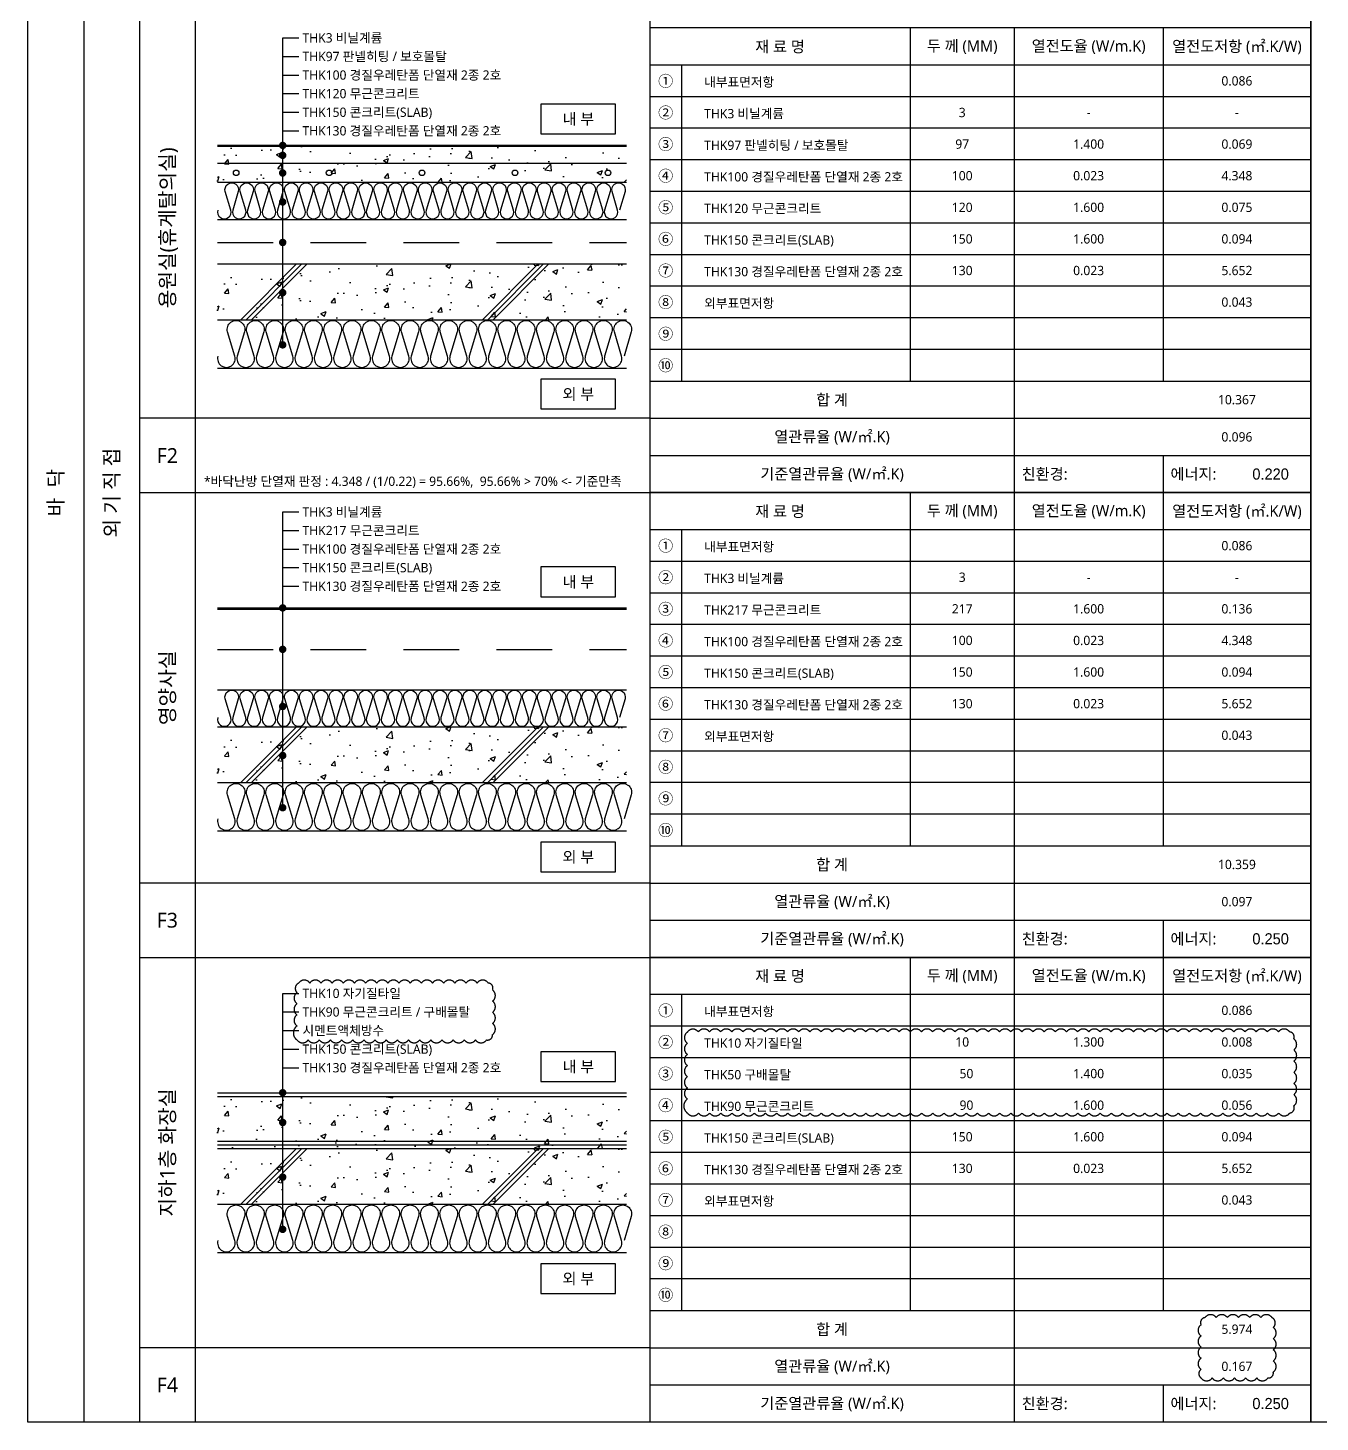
# Model space of a CAD drawing. Header units: millimetres. Extents: x 17329847 to 17386789, y -19727600 to -19720590.
# Drawn here: x 17354477 to 17357952, y -19726969 to -19723219 of the extents above; entities that cross this region are included whole.
import ezdxf
from ezdxf.enums import TextEntityAlignment as Align

# ---------------------------------------------------------------- set-up
doc = ezdxf.new("R2010")
doc.units = ezdxf.units.MM
doc.header["$LTSCALE"] = 100
doc.header["$MEASUREMENT"] = 0
doc.linetypes.add('ACAD_ISO03W100', pattern=[30, 12, -18])
doc.linetypes.add('HID', pattern=[2.5, 1.5, -1])
for name, color, linetype in [('AA-MKXM', 7, 'CONTINUOUS'), ('AA-XXXX-TEXT', 3, 'CONTINUOUS'), ("CON'C", 2, 'CONTINUOUS'), ('FIN', 6, 'CONTINUOUS'), ('HAT', 253, 'CONTINUOUS'), ('INS', 8, 'CONTINUOUS'), ('LEADER', 7, 'CONTINUOUS'), ('TEXT', 3, 'CONTINUOUS'), ('TEXT(실명)', 7, 'CONTINUOUS'), ('TEXT1-일반글씨', 3, 'CONTINUOUS'), ('wire-meshes', 1, 'CONTINUOUS'), ('도면폼', 7, 'CONTINUOUS')]:
    doc.layers.add(name, color=color, linetype=linetype)
doc.layers.add('VE변경사항적용-20220616', color=10, linetype='CONTINUOUS', plot=False)
doc.styles.add('@나눔바른고딕', font='NanumBarunGothic.ttf')
doc.styles.add('굴림', font='')
doc.styles.add('나눔바른고딕', font='NanumBarunGothic.ttf')
doc.styles.get('굴림').set_extended_font_data('Gulim')

# ---------------------------------------------------------------- blocks, each defined once
blk = doc.blocks.new('BOX1')
at = {"layer": '도면폼', "ltscale": 1000}
blk.add_line((1777.5, 1250), (0, 1250), dxfattribs=at)
at = {"layer": '도면폼', "color": 4, "ltscale": 1000}
for p, q in [((700, 1250), (700, 300)), ((980, 1250), (980, 0)), ((1380, 1250), (1380, 300)), ((1777.5, 1150), (0, 1150)), ((85, 1150), (85, 300)), ((0, 300), (1777.5, 300)), ((0, 200), (1777.5, 200)), ((0, 100), (1777.5, 100)), ((1380, 100), (1380, 0))]:
    blk.add_line(p, q, dxfattribs=at)
at = {"layer": '도면폼', "color": 8}
for p, q in [((1777.5, 1065), (0, 1065)), ((1777.5, 980), (0, 980)), ((1777.5, 895), (0, 895)), ((1777.5, 810), (0, 810)), ((1777.5, 725), (0, 725)), ((1777.5, 640), (0, 640)), ((1777.5, 555), (0, 555)), ((1777.5, 470), (0, 470)), ((1777.5, 385), (0, 385))]:
    blk.add_line(p, q, dxfattribs=at)
at = {"layer": 'TEXT1-일반글씨', "style": '나눔바른고딕'}
for s, p in [('재 료 명', (350, 1200)), ('두 께 (MM)', (840, 1200)), ('열전도율 (W/m.K)', (1180, 1200)), ('열전도저항 (㎡.K/W)', (1578.8, 1200)), ('①', (42.5, 1107.5)), ('②', (42.5, 1022.5)), ('③', (42.5, 937.5)), ('④', (42.5, 852.5)), ('⑤', (42.5, 767.5)), ('⑥', (42.5, 682.5)), ('⑦', (42.5, 597.5)), ('⑧', (42.5, 512.5)), ('⑨', (42.5, 427.5)), ('⑩', (42.5, 342.5)), ('합 계', (490, 250)), ('열관류율 (W/㎡.K)', (490, 150)), ('기준열관류율 (W/㎡.K)', (490, 50))]:
    blk.add_text(s, height=30, dxfattribs=at).set_placement(p, align=Align.MIDDLE)
for s, p in [('친환경:', (1000, 50)), ('에너지:', (1400, 50))]:
    blk.add_text(s, height=30, dxfattribs=at).set_placement(p, align=Align.MIDDLE_LEFT)

msp = doc.modelspace()

# ---------------------------------------------------------------- hatches: boundary and pattern name
at = {"layer": 'HAT', "linetype": 'Continuous'}
h = msp.add_hatch(dxfattribs=at)
h.set_pattern_fill('AR-CONC', color=256, scale=20, style=0)
h.set_pattern_definition([(50, (17396064.85, -19780905.27), (143.45204, -12.55043), [15, -165]), (355, (17396064.85, -19780905.27), (-27.75027, 150.43843), [12, -132]), (100.4514, (17396076.81, -19780906.32), (115.70188, 137.8879), [12.74804, -140.22842]), (46.1842, (17396064.85, -19780865.27), (213.4482, -33.1038), [22.5, -247.5]), (96.6356, (17396082.64, -19780868.03), (186.93254, 194.8236), [19.12206, -210.3426]), (351.1842, (17396064.85, -19780865.27), (186.9324, 194.8237), [18, -198]), (21, (17396084.85, -19780875.27), (119.38141, -80.52378), [15, -165]), (326, (17396084.85, -19780875.27), (48.66307, 145.03), [12, -132]), (71.4514, (17396094.8, -19780881.98), (168.04453, 64.5061), [12.74804, -140.22842]), (37.5, (17396064.853, -19780905.273), (2.43197, 66.57877), [0, -130.4, 0, -134, 0, -132.5]), (7.5, (17396064.85, -19780905.27), (52.61391, 78.88234), [0, -76.4, 0, -127.4, 0, -50.5]), (327.5, (17396020.253, -19780905.273), (106.764487, -4.510974), [0, -50, 0, -156, 0, -207]), (317.5, (17396000.25, -19780905.27), (116.63723, 20.021), [0, -65, 0, -103.6, 0, -147])])
h.paths.add_polyline_path([(17356087.4, -19723534.3), (17354987.4, -19723534.3), (17354987.4, -19723634.3), (17356087.4, -19723634.3)])
h = msp.add_hatch(dxfattribs=at)
h.set_pattern_fill('AR-CONC', color=256, scale=20, style=0)
h.set_pattern_definition([(50, (17396064.85, -19781252.79), (143.45204, -12.55043), [15, -165]), (355, (17396064.85, -19781252.8), (-27.75027, 150.43843), [12, -132]), (100.4514, (17396076.81, -19781253.84), (115.70188, 137.8879), [12.74804, -140.22842]), (46.1842, (17396064.85, -19781212.8), (213.4482, -33.1038), [22.5, -247.5]), (96.6356, (17396082.64, -19781215.55), (186.93254, 194.8236), [19.12206, -210.3426]), (351.1842, (17396064.85, -19781212.8), (186.9324, 194.8237), [18, -198]), (21, (17396084.85, -19781222.79), (119.38141, -80.52378), [15, -165]), (326, (17396084.85, -19781222.8), (48.66307, 145.03), [12, -132]), (71.4514, (17396094.8, -19781229.5), (168.04453, 64.5061), [12.74804, -140.22842]), (37.5, (17396064.853, -19781252.793), (2.43197, 66.57877), [0, -130.4, 0, -134, 0, -132.5]), (7.5, (17396064.85, -19781252.79), (52.61391, 78.88234), [0, -76.4, 0, -127.4, 0, -50.5]), (327.5, (17396020.253, -19781252.793), (106.764487, -4.510974), [0, -50, 0, -156, 0, -207]), (317.5, (17396000.25, -19781252.79), (116.63723, 20.021), [0, -65, 0, -103.6, 0, -147])])
h.paths.add_polyline_path([(17356087.4, -19723854.3), (17356087.4, -19724004.3), (17354987.4, -19724004.3), (17354987.4, -19723854.3)])
h = msp.add_hatch(dxfattribs=at)
h.set_pattern_fill('AR-CONC', color=256, scale=20, style=0)
h.set_pattern_definition([(50, (17396064.85, -19782497.79), (143.45204, -12.55043), [15, -165]), (355, (17396064.85, -19782497.8), (-27.75027, 150.43843), [12, -132]), (100.4514, (17396076.81, -19782498.84), (115.70188, 137.8879), [12.74804, -140.22842]), (46.1842, (17396064.85, -19782457.8), (213.4482, -33.1038), [22.5, -247.5]), (96.6356, (17396082.64, -19782460.55), (186.93254, 194.8236), [19.12206, -210.3426]), (351.1842, (17396064.85, -19782457.8), (186.9324, 194.8237), [18, -198]), (21, (17396084.85, -19782467.79), (119.38141, -80.52378), [15, -165]), (326, (17396084.85, -19782467.8), (48.66307, 145.03), [12, -132]), (71.4514, (17396094.8, -19782474.5), (168.04453, 64.5061), [12.74804, -140.22842]), (37.5, (17396064.853, -19782497.793), (2.43197, 66.57877), [0, -130.4, 0, -134, 0, -132.5]), (7.5, (17396064.85, -19782497.79), (52.61391, 78.88234), [0, -76.4, 0, -127.4, 0, -50.5]), (327.5, (17396020.253, -19782497.793), (106.764487, -4.510974), [0, -50, 0, -156, 0, -207]), (317.5, (17396000.25, -19782497.79), (116.63723, 20.021), [0, -65, 0, -103.6, 0, -147])])
h.paths.add_polyline_path([(17356087.4, -19725099.3), (17356087.4, -19725249.3), (17354987.4, -19725249.3), (17354987.4, -19725099.3)])
h = msp.add_hatch(dxfattribs=at)
h.set_pattern_fill('AR-CONC', color=256, scale=20, style=0)
h.set_pattern_definition([(50, (17396064.85, -19783464.33), (143.45204, -12.55043), [15, -165]), (355, (17396064.85, -19783464.33), (-27.75027, 150.43843), [12, -132]), (100.4514, (17396076.81, -19783465.38), (115.70188, 137.8879), [12.74804, -140.22842]), (46.1842, (17396064.85, -19783424.33), (213.4482, -33.1038), [22.5, -247.5]), (96.6356, (17396082.64, -19783427.09), (186.93254, 194.8236), [19.12206, -210.3426]), (351.1842, (17396064.85, -19783424.33), (186.9324, 194.8237), [18, -198]), (21, (17396084.85, -19783434.33), (119.38141, -80.52378), [15, -165]), (326, (17396084.85, -19783434.33), (48.66307, 145.03), [12, -132]), (71.4514, (17396094.8, -19783441.04), (168.04453, 64.5061), [12.74804, -140.22842]), (37.5, (17396064.853, -19783464.33), (2.43197, 66.57877), [0, -130.4, 0, -134, 0, -132.5]), (7.5, (17396064.85, -19783464.33), (52.61391, 78.88234), [0, -76.4, 0, -127.4, 0, -50.5]), (327.5, (17396020.253, -19783464.33), (106.764487, -4.510974), [0, -50, 0, -156, 0, -207]), (317.5, (17396000.25, -19783464.33), (116.63723, 20.021), [0, -65, 0, -103.6, 0, -147])])
h.paths.add_polyline_path([(17356087.4, -19726093.3), (17354987.4, -19726093.3), (17354987.4, -19726233.3), (17356087.4, -19726233.3)])
h = msp.add_hatch(dxfattribs=at)
h.set_pattern_fill('AR-CONC', color=256, scale=20, style=0)
h.set_pattern_definition([(50, (17396064.85, -19783631.85), (143.45204, -12.55043), [15, -165]), (355, (17396064.85, -19783631.85), (-27.75027, 150.43843), [12, -132]), (100.4514, (17396076.81, -19783632.9), (115.70188, 137.8879), [12.74804, -140.22842]), (46.1842, (17396064.85, -19783591.85), (213.4482, -33.1038), [22.5, -247.5]), (96.6356, (17396082.64, -19783594.6), (186.93254, 194.8236), [19.12206, -210.3426]), (351.1842, (17396064.85, -19783591.85), (186.9324, 194.8237), [18, -198]), (21, (17396084.85, -19783601.85), (119.38141, -80.52378), [15, -165]), (326, (17396084.85, -19783601.85), (48.66307, 145.03), [12, -132]), (71.4514, (17396094.8, -19783608.56), (168.04453, 64.5061), [12.74804, -140.22842]), (37.5, (17396064.853, -19783631.85), (2.43197, 66.57877), [0, -130.4, 0, -134, 0, -132.5]), (7.5, (17396064.85, -19783631.85), (52.61391, 78.88234), [0, -76.4, 0, -127.4, 0, -50.5]), (327.5, (17396020.253, -19783631.85), (106.764487, -4.510974), [0, -50, 0, -156, 0, -207]), (317.5, (17396000.25, -19783631.85), (116.63723, 20.021), [0, -65, 0, -103.6, 0, -147])])
h.paths.add_polyline_path([(17356087.4, -19726233.3), (17356087.4, -19726383.3), (17354987.4, -19726383.3), (17354987.4, -19726233.3)])

# ---------------------------------------------------------------- linework, layer by layer
at = {"layer": 'AA-MKXM', "color": 7}
for points in [[(17355856.5, -19723504.3), (17356057.4, -19723504.3), (17356057.4, -19723424.3), (17355856.5, -19723424.3)], [(17355856.5, -19724244.3), (17356057.4, -19724244.3), (17356057.4, -19724164.3), (17355856.5, -19724164.3)], [(17355856.5, -19724749.3), (17356057.4, -19724749.3), (17356057.4, -19724669.3), (17355856.5, -19724669.3)], [(17355856.5, -19725489.3), (17356057.4, -19725489.3), (17356057.4, -19725409.3), (17355856.5, -19725409.3)], [(17355856.5, -19726053.3), (17356057.4, -19726053.3), (17356057.4, -19725973.3), (17355856.5, -19725973.3)], [(17355856.5, -19726623.3), (17356057.4, -19726623.3), (17356057.4, -19726543.3), (17355856.5, -19726543.3)]]:
    msp.add_lwpolyline(points, close=True, dxfattribs=at)
at = {"layer": "CON'C"}
for points in [[(17354987.4, -19723854.3), (17356087.4, -19723854.3)], [(17354987.4, -19724004.3), (17356087.4, -19724004.3)], [(17354987.4, -19725099.3), (17356087.4, -19725099.3)], [(17354987.4, -19725249.3), (17356087.4, -19725249.3)], [(17354987.4, -19726233.3), (17356087.4, -19726233.3)], [(17354987.4, -19726383.3), (17356087.4, -19726383.3)]]:
    msp.add_lwpolyline(points, dxfattribs=at)
at = {"layer": 'FIN'}
msp.add_line((17356087.4, -19723584.3), (17354987.4, -19723584.3), dxfattribs=at)
for points in [[(17354987.4, -19723534.3), (17356087.4, -19723534.3)], [(17354987.4, -19723537.3), (17356087.4, -19723537.3)], [(17354987.4, -19723634.3), (17356087.4, -19723634.3)], [(17354987.4, -19723734.3), (17356087.4, -19723734.3)], [(17354987.4, -19724779.3), (17356087.4, -19724779.3)], [(17354987.4, -19724782.3), (17356087.4, -19724782.3)], [(17354987.4, -19724999.3), (17356087.4, -19724999.3)], [(17354987.4, -19726083.3), (17356087.4, -19726083.3)], [(17354987.4, -19726093.3), (17356087.4, -19726093.3)], [(17354987.4, -19726213.3), (17356087.4, -19726213.3)], [(17354987.4, -19726223.3), (17356087.4, -19726223.3)]]:
    msp.add_lwpolyline(points, dxfattribs=at)
for centre in [(17355037.4, -19723609.1), (17355287.4, -19723609.1), (17355537.4, -19723609.1), (17355787.4, -19723609.1), (17356037.4, -19723609.1)]:
    msp.add_circle(centre, 7.5, dxfattribs=at)
at = {"layer": 'HAT', "linetype": 'Continuous'}
for p, q in [((17355050, -19724004.3), (17355200, -19723854.3)), ((17355064.2, -19724004.3), (17355214.2, -19723854.3)), ((17355078.3, -19724004.3), (17355228.3, -19723854.3)), ((17355699.9, -19724004.3), (17355849.9, -19723854.3)), ((17355714.1, -19724004.3), (17355864.1, -19723854.3)), ((17355728.2, -19724004.3), (17355878.2, -19723854.3)), ((17355050, -19725249.3), (17355200, -19725099.3)), ((17355064.2, -19725249.3), (17355214.2, -19725099.3)), ((17355078.3, -19725249.3), (17355228.3, -19725099.3)), ((17355699.9, -19725249.3), (17355849.9, -19725099.3)), ((17355714.1, -19725249.3), (17355864.1, -19725099.3)), ((17355728.2, -19725249.3), (17355878.2, -19725099.3)), ((17355050, -19726383.3), (17355200, -19726233.3)), ((17355064.2, -19726383.3), (17355214.2, -19726233.3)), ((17355078.3, -19726383.3), (17355228.3, -19726233.3)), ((17355699.9, -19726383.3), (17355849.9, -19726233.3)), ((17355714.1, -19726383.3), (17355864.1, -19726233.3)), ((17355728.2, -19726383.3), (17355878.2, -19726233.3))]:
    msp.add_line(p, q, dxfattribs=at)
at = {"layer": 'INS'}
for points in [[(17354988.2, -19723709.3, 1.344031), (17355023.2, -19723709.3), (17355008.2, -19723659.3, -1.344031), (17355043.2, -19723659.3), (17355028.2, -19723709.3)], [(17355028.2, -19723709.3, 1.344031), (17355063.2, -19723709.3), (17355048.2, -19723659.3, -1.344031), (17355083.2, -19723659.3), (17355068.2, -19723709.3)], [(17355068.2, -19723709.3, 1.344031), (17355103.2, -19723709.3), (17355088.2, -19723659.3, -1.344031), (17355123.2, -19723659.3), (17355108.2, -19723709.3)], [(17355108.2, -19723709.3, 1.344031), (17355143.2, -19723709.3), (17355128.2, -19723659.3, -1.344031), (17355163.2, -19723659.3), (17355148.2, -19723709.3)], [(17355148.2, -19723709.3, 1.344031), (17355183.2, -19723709.3), (17355168.2, -19723659.3, -1.344031), (17355203.2, -19723659.3), (17355188.2, -19723709.3)], [(17355188.2, -19723709.3, 1.344031), (17355223.2, -19723709.3), (17355208.2, -19723659.3, -1.344031), (17355243.2, -19723659.3), (17355228.2, -19723709.3)], [(17355228.2, -19723709.3, 1.344031), (17355263.2, -19723709.3), (17355248.2, -19723659.3, -1.344031), (17355283.2, -19723659.3), (17355268.2, -19723709.3)], [(17355268.2, -19723709.3, 1.344031), (17355303.2, -19723709.3), (17355288.2, -19723659.3, -1.344031), (17355323.2, -19723659.3), (17355308.2, -19723709.3)], [(17355308.2, -19723709.3, 1.344031), (17355343.2, -19723709.3), (17355328.2, -19723659.3, -1.344031), (17355363.2, -19723659.3), (17355348.2, -19723709.3)], [(17355348.2, -19723709.3, 1.344031), (17355383.2, -19723709.3), (17355368.2, -19723659.3, -1.344031), (17355403.2, -19723659.3), (17355388.2, -19723709.3)], [(17355388.2, -19723709.3, 1.344031), (17355423.2, -19723709.3), (17355408.2, -19723659.3, -1.344031), (17355443.2, -19723659.3), (17355428.2, -19723709.3)], [(17355428.2, -19723709.3, 1.344031), (17355463.2, -19723709.3), (17355448.2, -19723659.3, -1.344031), (17355483.2, -19723659.3), (17355468.2, -19723709.3)], [(17355468.2, -19723709.3, 1.344031), (17355503.2, -19723709.3), (17355488.2, -19723659.3, -1.344031), (17355523.2, -19723659.3), (17355508.2, -19723709.3)], [(17355508.2, -19723709.3, 1.344031), (17355543.2, -19723709.3), (17355528.2, -19723659.3, -1.344031), (17355563.2, -19723659.3), (17355548.2, -19723709.3)], [(17355548.2, -19723709.3, 1.344031), (17355583.2, -19723709.3), (17355568.2, -19723659.3, -1.344031), (17355603.2, -19723659.3), (17355588.2, -19723709.3)], [(17355588.2, -19723709.3, 1.344031), (17355623.2, -19723709.3), (17355608.2, -19723659.3, -1.344031), (17355643.2, -19723659.3), (17355628.2, -19723709.3)], [(17355628.2, -19723709.3, 1.344031), (17355663.2, -19723709.3), (17355648.2, -19723659.3, -1.344031), (17355683.2, -19723659.3), (17355668.2, -19723709.3)], [(17355668.2, -19723709.3, 1.344031), (17355703.2, -19723709.3), (17355688.2, -19723659.3, -1.344031), (17355723.2, -19723659.3), (17355708.2, -19723709.3)], [(17355708.2, -19723709.3, 1.344031), (17355743.2, -19723709.3), (17355728.2, -19723659.3, -1.344031), (17355763.2, -19723659.3), (17355748.2, -19723709.3)], [(17355748.2, -19723709.3, 1.344031), (17355783.2, -19723709.3), (17355768.2, -19723659.3, -1.344031), (17355803.2, -19723659.3), (17355788.2, -19723709.3)], [(17355788.2, -19723709.3, 1.344031), (17355823.2, -19723709.3), (17355808.2, -19723659.3, -1.344031), (17355843.2, -19723659.3), (17355828.2, -19723709.3)], [(17355828.2, -19723709.3, 1.344031), (17355863.2, -19723709.3), (17355848.2, -19723659.3, -1.344031), (17355883.2, -19723659.3), (17355868.2, -19723709.3)], [(17355868.2, -19723709.3, 1.344031), (17355903.2, -19723709.3), (17355888.2, -19723659.3, -1.344031), (17355923.2, -19723659.3), (17355908.2, -19723709.3)], [(17355908.2, -19723709.3, 1.344031), (17355943.2, -19723709.3), (17355928.2, -19723659.3, -1.344031), (17355963.2, -19723659.3), (17355948.2, -19723709.3)], [(17355948.2, -19723709.3, 1.344031), (17355983.2, -19723709.3), (17355968.2, -19723659.3, -1.344031), (17356003.2, -19723659.3), (17355988.2, -19723709.3)], [(17355988.2, -19723709.3, 1.344031), (17356023.2, -19723709.3), (17356008.2, -19723659.3, -1.344031), (17356043.2, -19723659.3), (17356028.2, -19723709.3)], [(17356028.2, -19723709.3, 1.344031), (17356063.2, -19723709.3), (17356048.2, -19723659.3, -1.344031), (17356083.2, -19723659.3), (17356068.2, -19723709.3)], [(17354988.4, -19724101.8, 1.344031), (17355033.9, -19724101.8), (17355014.4, -19724036.8, -1.344031), (17355059.9, -19724036.8), (17355040.4, -19724101.8)], [(17355040.4, -19724101.8, 1.344031), (17355085.9, -19724101.8), (17355066.4, -19724036.8, -1.344031), (17355111.9, -19724036.8), (17355092.4, -19724101.8)], [(17355092.4, -19724101.8, 1.344031), (17355137.9, -19724101.8), (17355118.4, -19724036.8, -1.344031), (17355163.9, -19724036.8), (17355144.4, -19724101.8)], [(17355144.4, -19724101.8, 1.344031), (17355189.9, -19724101.8), (17355170.4, -19724036.8, -1.344031), (17355215.9, -19724036.8), (17355196.4, -19724101.8)], [(17355196.4, -19724101.8, 1.344031), (17355241.9, -19724101.8), (17355222.4, -19724036.8, -1.344031), (17355267.9, -19724036.8), (17355248.4, -19724101.8)], [(17355248.4, -19724101.8, 1.344031), (17355293.9, -19724101.8), (17355274.4, -19724036.8, -1.344031), (17355319.9, -19724036.8), (17355300.4, -19724101.8)], [(17355300.4, -19724101.8, 1.344031), (17355345.9, -19724101.8), (17355326.4, -19724036.8, -1.344031), (17355371.9, -19724036.8), (17355352.4, -19724101.8)], [(17355352.4, -19724101.8, 1.344031), (17355397.9, -19724101.8), (17355378.4, -19724036.8, -1.344031), (17355423.9, -19724036.8), (17355404.4, -19724101.8)], [(17355404.4, -19724101.8, 1.344031), (17355449.9, -19724101.8), (17355430.4, -19724036.8, -1.344031), (17355475.9, -19724036.8), (17355456.4, -19724101.8)], [(17355456.4, -19724101.8, 1.344031), (17355501.9, -19724101.8), (17355482.4, -19724036.8, -1.344031), (17355527.9, -19724036.8), (17355508.4, -19724101.8)], [(17355508.4, -19724101.8, 1.344031), (17355553.9, -19724101.8), (17355534.4, -19724036.8, -1.344031), (17355579.9, -19724036.8), (17355560.4, -19724101.8)], [(17355560.4, -19724101.8, 1.344031), (17355605.9, -19724101.8), (17355586.4, -19724036.8, -1.344031), (17355631.9, -19724036.8), (17355612.4, -19724101.8)], [(17355612.4, -19724101.8, 1.344031), (17355657.9, -19724101.8), (17355638.4, -19724036.8, -1.344031), (17355683.9, -19724036.8), (17355664.4, -19724101.8)], [(17355664.4, -19724101.8, 1.344031), (17355709.9, -19724101.8), (17355690.4, -19724036.8, -1.344031), (17355735.9, -19724036.8), (17355716.4, -19724101.8)], [(17355716.4, -19724101.8, 1.344031), (17355761.9, -19724101.8), (17355742.4, -19724036.8, -1.344031), (17355787.9, -19724036.8), (17355768.4, -19724101.8)], [(17355768.4, -19724101.8, 1.344031), (17355813.9, -19724101.8), (17355794.4, -19724036.8, -1.344031), (17355839.9, -19724036.8), (17355820.4, -19724101.8)], [(17355820.4, -19724101.8, 1.344031), (17355865.9, -19724101.8), (17355846.4, -19724036.8, -1.344031), (17355891.9, -19724036.8), (17355872.4, -19724101.8)], [(17355872.4, -19724101.8, 1.344031), (17355917.9, -19724101.8), (17355898.4, -19724036.8, -1.344031), (17355943.9, -19724036.8), (17355924.4, -19724101.8)], [(17355924.4, -19724101.8, 1.344031), (17355969.9, -19724101.8), (17355950.4, -19724036.8, -1.344031), (17355995.9, -19724036.8), (17355976.4, -19724101.8)], [(17355976.4, -19724101.8, 1.344031), (17356021.9, -19724101.8), (17356002.4, -19724036.8, -1.344031), (17356047.9, -19724036.8), (17356028.4, -19724101.8)], [(17356028.4, -19724101.8, 1.344031), (17356073.9, -19724101.8), (17356054.4, -19724036.8, -1.344031), (17356099.9, -19724036.8), (17356080.4, -19724101.8)], [(17354988.2, -19725074.3, 1.344031), (17355023.2, -19725074.3), (17355008.2, -19725024.3, -1.344031), (17355043.2, -19725024.3), (17355028.2, -19725074.3)], [(17355028.2, -19725074.3, 1.344031), (17355063.2, -19725074.3), (17355048.2, -19725024.3, -1.344031), (17355083.2, -19725024.3), (17355068.2, -19725074.3)], [(17355068.2, -19725074.3, 1.344031), (17355103.2, -19725074.3), (17355088.2, -19725024.3, -1.344031), (17355123.2, -19725024.3), (17355108.2, -19725074.3)], [(17355108.2, -19725074.3, 1.344031), (17355143.2, -19725074.3), (17355128.2, -19725024.3, -1.344031), (17355163.2, -19725024.3), (17355148.2, -19725074.3)], [(17355148.2, -19725074.3, 1.344031), (17355183.2, -19725074.3), (17355168.2, -19725024.3, -1.344031), (17355203.2, -19725024.3), (17355188.2, -19725074.3)], [(17355188.2, -19725074.3, 1.344031), (17355223.2, -19725074.3), (17355208.2, -19725024.3, -1.344031), (17355243.2, -19725024.3), (17355228.2, -19725074.3)], [(17355228.2, -19725074.3, 1.344031), (17355263.2, -19725074.3), (17355248.2, -19725024.3, -1.344031), (17355283.2, -19725024.3), (17355268.2, -19725074.3)], [(17355268.2, -19725074.3, 1.344031), (17355303.2, -19725074.3), (17355288.2, -19725024.3, -1.344031), (17355323.2, -19725024.3), (17355308.2, -19725074.3)], [(17355308.2, -19725074.3, 1.344031), (17355343.2, -19725074.3), (17355328.2, -19725024.3, -1.344031), (17355363.2, -19725024.3), (17355348.2, -19725074.3)], [(17355348.2, -19725074.3, 1.344031), (17355383.2, -19725074.3), (17355368.2, -19725024.3, -1.344031), (17355403.2, -19725024.3), (17355388.2, -19725074.3)], [(17355388.2, -19725074.3, 1.344031), (17355423.2, -19725074.3), (17355408.2, -19725024.3, -1.344031), (17355443.2, -19725024.3), (17355428.2, -19725074.3)], [(17355428.2, -19725074.3, 1.344031), (17355463.2, -19725074.3), (17355448.2, -19725024.3, -1.344031), (17355483.2, -19725024.3), (17355468.2, -19725074.3)], [(17355468.2, -19725074.3, 1.344031), (17355503.2, -19725074.3), (17355488.2, -19725024.3, -1.344031), (17355523.2, -19725024.3), (17355508.2, -19725074.3)], [(17355508.2, -19725074.3, 1.344031), (17355543.2, -19725074.3), (17355528.2, -19725024.3, -1.344031), (17355563.2, -19725024.3), (17355548.2, -19725074.3)], [(17355548.2, -19725074.3, 1.344031), (17355583.2, -19725074.3), (17355568.2, -19725024.3, -1.344031), (17355603.2, -19725024.3), (17355588.2, -19725074.3)], [(17355588.2, -19725074.3, 1.344031), (17355623.2, -19725074.3), (17355608.2, -19725024.3, -1.344031), (17355643.2, -19725024.3), (17355628.2, -19725074.3)], [(17355628.2, -19725074.3, 1.344031), (17355663.2, -19725074.3), (17355648.2, -19725024.3, -1.344031), (17355683.2, -19725024.3), (17355668.2, -19725074.3)], [(17355668.2, -19725074.3, 1.344031), (17355703.2, -19725074.3), (17355688.2, -19725024.3, -1.344031), (17355723.2, -19725024.3), (17355708.2, -19725074.3)], [(17355708.2, -19725074.3, 1.344031), (17355743.2, -19725074.3), (17355728.2, -19725024.3, -1.344031), (17355763.2, -19725024.3), (17355748.2, -19725074.3)], [(17355748.2, -19725074.3, 1.344031), (17355783.2, -19725074.3), (17355768.2, -19725024.3, -1.344031), (17355803.2, -19725024.3), (17355788.2, -19725074.3)], [(17355788.2, -19725074.3, 1.344031), (17355823.2, -19725074.3), (17355808.2, -19725024.3, -1.344031), (17355843.2, -19725024.3), (17355828.2, -19725074.3)], [(17355828.2, -19725074.3, 1.344031), (17355863.2, -19725074.3), (17355848.2, -19725024.3, -1.344031), (17355883.2, -19725024.3), (17355868.2, -19725074.3)], [(17355868.2, -19725074.3, 1.344031), (17355903.2, -19725074.3), (17355888.2, -19725024.3, -1.344031), (17355923.2, -19725024.3), (17355908.2, -19725074.3)], [(17355908.2, -19725074.3, 1.344031), (17355943.2, -19725074.3), (17355928.2, -19725024.3, -1.344031), (17355963.2, -19725024.3), (17355948.2, -19725074.3)], [(17355948.2, -19725074.3, 1.344031), (17355983.2, -19725074.3), (17355968.2, -19725024.3, -1.344031), (17356003.2, -19725024.3), (17355988.2, -19725074.3)], [(17355988.2, -19725074.3, 1.344031), (17356023.2, -19725074.3), (17356008.2, -19725024.3, -1.344031), (17356043.2, -19725024.3), (17356028.2, -19725074.3)], [(17356028.2, -19725074.3, 1.344031), (17356063.2, -19725074.3), (17356048.2, -19725024.3, -1.344031), (17356083.2, -19725024.3), (17356068.2, -19725074.3)], [(17354988.4, -19725346.8, 1.344031), (17355033.9, -19725346.8), (17355014.4, -19725281.8, -1.344031), (17355059.9, -19725281.8), (17355040.4, -19725346.8)], [(17355040.4, -19725346.8, 1.344031), (17355085.9, -19725346.8), (17355066.4, -19725281.8, -1.344031), (17355111.9, -19725281.8), (17355092.4, -19725346.8)], [(17355092.4, -19725346.8, 1.344031), (17355137.9, -19725346.8), (17355118.4, -19725281.8, -1.344031), (17355163.9, -19725281.8), (17355144.4, -19725346.8)], [(17355144.4, -19725346.8, 1.344031), (17355189.9, -19725346.8), (17355170.4, -19725281.8, -1.344031), (17355215.9, -19725281.8), (17355196.4, -19725346.8)], [(17355196.4, -19725346.8, 1.344031), (17355241.9, -19725346.8), (17355222.4, -19725281.8, -1.344031), (17355267.9, -19725281.8), (17355248.4, -19725346.8)], [(17355248.4, -19725346.8, 1.344031), (17355293.9, -19725346.8), (17355274.4, -19725281.8, -1.344031), (17355319.9, -19725281.8), (17355300.4, -19725346.8)], [(17355300.4, -19725346.8, 1.344031), (17355345.9, -19725346.8), (17355326.4, -19725281.8, -1.344031), (17355371.9, -19725281.8), (17355352.4, -19725346.8)], [(17355352.4, -19725346.8, 1.344031), (17355397.9, -19725346.8), (17355378.4, -19725281.8, -1.344031), (17355423.9, -19725281.8), (17355404.4, -19725346.8)], [(17355404.4, -19725346.8, 1.344031), (17355449.9, -19725346.8), (17355430.4, -19725281.8, -1.344031), (17355475.9, -19725281.8), (17355456.4, -19725346.8)], [(17355456.4, -19725346.8, 1.344031), (17355501.9, -19725346.8), (17355482.4, -19725281.8, -1.344031), (17355527.9, -19725281.8), (17355508.4, -19725346.8)], [(17355508.4, -19725346.8, 1.344031), (17355553.9, -19725346.8), (17355534.4, -19725281.8, -1.344031), (17355579.9, -19725281.8), (17355560.4, -19725346.8)], [(17355560.4, -19725346.8, 1.344031), (17355605.9, -19725346.8), (17355586.4, -19725281.8, -1.344031), (17355631.9, -19725281.8), (17355612.4, -19725346.8)], [(17355612.4, -19725346.8, 1.344031), (17355657.9, -19725346.8), (17355638.4, -19725281.8, -1.344031), (17355683.9, -19725281.8), (17355664.4, -19725346.8)], [(17355664.4, -19725346.8, 1.344031), (17355709.9, -19725346.8), (17355690.4, -19725281.8, -1.344031), (17355735.9, -19725281.8), (17355716.4, -19725346.8)], [(17355716.4, -19725346.8, 1.344031), (17355761.9, -19725346.8), (17355742.4, -19725281.8, -1.344031), (17355787.9, -19725281.8), (17355768.4, -19725346.8)], [(17355768.4, -19725346.8, 1.344031), (17355813.9, -19725346.8), (17355794.4, -19725281.8, -1.344031), (17355839.9, -19725281.8), (17355820.4, -19725346.8)], [(17355820.4, -19725346.8, 1.344031), (17355865.9, -19725346.8), (17355846.4, -19725281.8, -1.344031), (17355891.9, -19725281.8), (17355872.4, -19725346.8)], [(17355872.4, -19725346.8, 1.344031), (17355917.9, -19725346.8), (17355898.4, -19725281.8, -1.344031), (17355943.9, -19725281.8), (17355924.4, -19725346.8)], [(17355924.4, -19725346.8, 1.344031), (17355969.9, -19725346.8), (17355950.4, -19725281.8, -1.344031), (17355995.9, -19725281.8), (17355976.4, -19725346.8)], [(17355976.4, -19725346.8, 1.344031), (17356021.9, -19725346.8), (17356002.4, -19725281.8, -1.344031), (17356047.9, -19725281.8), (17356028.4, -19725346.8)], [(17356028.4, -19725346.8, 1.344031), (17356073.9, -19725346.8), (17356054.4, -19725281.8, -1.344031), (17356099.9, -19725281.8), (17356080.4, -19725346.8)], [(17354988.4, -19726480.8, 1.344031), (17355033.9, -19726480.8), (17355014.4, -19726415.8, -1.344031), (17355059.9, -19726415.8), (17355040.4, -19726480.8)], [(17355040.4, -19726480.8, 1.344031), (17355085.9, -19726480.8), (17355066.4, -19726415.8, -1.344031), (17355111.9, -19726415.8), (17355092.4, -19726480.8)], [(17355092.4, -19726480.8, 1.344031), (17355137.9, -19726480.8), (17355118.4, -19726415.8, -1.344031), (17355163.9, -19726415.8), (17355144.4, -19726480.8)], [(17355144.4, -19726480.8, 1.344031), (17355189.9, -19726480.8), (17355170.4, -19726415.8, -1.344031), (17355215.9, -19726415.8), (17355196.4, -19726480.8)], [(17355196.4, -19726480.8, 1.344031), (17355241.9, -19726480.8), (17355222.4, -19726415.8, -1.344031), (17355267.9, -19726415.8), (17355248.4, -19726480.8)], [(17355248.4, -19726480.8, 1.344031), (17355293.9, -19726480.8), (17355274.4, -19726415.8, -1.344031), (17355319.9, -19726415.8), (17355300.4, -19726480.8)], [(17355300.4, -19726480.8, 1.344031), (17355345.9, -19726480.8), (17355326.4, -19726415.8, -1.344031), (17355371.9, -19726415.8), (17355352.4, -19726480.8)], [(17355352.4, -19726480.8, 1.344031), (17355397.9, -19726480.8), (17355378.4, -19726415.8, -1.344031), (17355423.9, -19726415.8), (17355404.4, -19726480.8)], [(17355404.4, -19726480.8, 1.344031), (17355449.9, -19726480.8), (17355430.4, -19726415.8, -1.344031), (17355475.9, -19726415.8), (17355456.4, -19726480.8)], [(17355456.4, -19726480.8, 1.344031), (17355501.9, -19726480.8), (17355482.4, -19726415.8, -1.344031), (17355527.9, -19726415.8), (17355508.4, -19726480.8)], [(17355508.4, -19726480.8, 1.344031), (17355553.9, -19726480.8), (17355534.4, -19726415.8, -1.344031), (17355579.9, -19726415.8), (17355560.4, -19726480.8)], [(17355560.4, -19726480.8, 1.344031), (17355605.9, -19726480.8), (17355586.4, -19726415.8, -1.344031), (17355631.9, -19726415.8), (17355612.4, -19726480.8)], [(17355612.4, -19726480.8, 1.344031), (17355657.9, -19726480.8), (17355638.4, -19726415.8, -1.344031), (17355683.9, -19726415.8), (17355664.4, -19726480.8)], [(17355664.4, -19726480.8, 1.344031), (17355709.9, -19726480.8), (17355690.4, -19726415.8, -1.344031), (17355735.9, -19726415.8), (17355716.4, -19726480.8)], [(17355716.4, -19726480.8, 1.344031), (17355761.9, -19726480.8), (17355742.4, -19726415.8, -1.344031), (17355787.9, -19726415.8), (17355768.4, -19726480.8)], [(17355768.4, -19726480.8, 1.344031), (17355813.9, -19726480.8), (17355794.4, -19726415.8, -1.344031), (17355839.9, -19726415.8), (17355820.4, -19726480.8)], [(17355820.4, -19726480.8, 1.344031), (17355865.9, -19726480.8), (17355846.4, -19726415.8, -1.344031), (17355891.9, -19726415.8), (17355872.4, -19726480.8)], [(17355872.4, -19726480.8, 1.344031), (17355917.9, -19726480.8), (17355898.4, -19726415.8, -1.344031), (17355943.9, -19726415.8), (17355924.4, -19726480.8)], [(17355924.4, -19726480.8, 1.344031), (17355969.9, -19726480.8), (17355950.4, -19726415.8, -1.344031), (17355995.9, -19726415.8), (17355976.4, -19726480.8)], [(17355976.4, -19726480.8, 1.344031), (17356021.9, -19726480.8), (17356002.4, -19726415.8, -1.344031), (17356047.9, -19726415.8), (17356028.4, -19726480.8)], [(17356028.4, -19726480.8, 1.344031), (17356073.9, -19726480.8), (17356054.4, -19726415.8, -1.344031), (17356099.9, -19726415.8), (17356080.4, -19726480.8)]]:
    msp.add_lwpolyline(points, format="xyb", dxfattribs=at)
for points in [[(17354987.4, -19724134.3), (17356087.4, -19724134.3)], [(17354987.4, -19725379.3), (17356087.4, -19725379.3)], [(17354987.4, -19726513.3), (17356087.4, -19726513.3)]]:
    msp.add_lwpolyline(points, dxfattribs=at)
at = {"layer": 'LEADER'}
for p, q in [((17355162.6, -19724071.8), (17355162.6, -19723246.1)), ((17355162.6, -19723246.1), (17355205.8, -19723246.1)), ((17355162.6, -19723296.1), (17355205.8, -19723296.1)), ((17355162.6, -19723346.1), (17355205.8, -19723346.1)), ((17355162.6, -19723396.1), (17355205.8, -19723396.1)), ((17355162.6, -19723446.1), (17355205.8, -19723446.1)), ((17355162.6, -19723496.1), (17355205.8, -19723496.1)), ((17355162.6, -19725316.8), (17355162.6, -19724521.1)), ((17355162.6, -19724521.1), (17355205.8, -19724521.1)), ((17355162.6, -19724571.1), (17355205.8, -19724571.1)), ((17355162.6, -19724621.1), (17355205.8, -19724621.1)), ((17355162.6, -19724671.1), (17355205.8, -19724671.1)), ((17355162.6, -19724721.1), (17355205.8, -19724721.1)), ((17355162.6, -19726450.8), (17355162.6, -19725816.1)), ((17355162.6, -19725816.1), (17355205.8, -19725816.1)), ((17355162.6, -19725866.1), (17355205.8, -19725866.1)), ((17355162.6, -19725916.1), (17355205.8, -19725916.1)), ((17355162.6, -19725966.1), (17355205.8, -19725966.1)), ((17355162.6, -19726016.1), (17355205.8, -19726016.1))]:
    msp.add_line(p, q, dxfattribs=at)
at = {"layer": 'TEXT(실명)', "const_width": 10}
for points in [[(17355162.6, -19723530.4, -1), (17355162.6, -19723540.4, -1)], [(17355162.6, -19723557.1, -1), (17355162.6, -19723567.1, -1)], [(17355162.6, -19723604.5, -1), (17355162.6, -19723614.5, -1)], [(17355162.6, -19723682.5, -1), (17355162.6, -19723692.5, -1)], [(17355162.6, -19723791.4, -1), (17355162.6, -19723801.4, -1)], [(17355162.6, -19723926.4, -1), (17355162.6, -19723936.4, -1)], [(17355162.6, -19724066.8, -1), (17355162.6, -19724076.8, -1)], [(17355162.6, -19724774.3, -1), (17355162.6, -19724784.3, -1)], [(17355162.6, -19724885.8, -1), (17355162.6, -19724895.8, -1)], [(17355162.6, -19725039.4, -1), (17355162.6, -19725049.4, -1)], [(17355162.6, -19725171.4, -1), (17355162.6, -19725181.4, -1)], [(17355162.6, -19725311.8, -1), (17355162.6, -19725321.8, -1)], [(17355162.6, -19726078.3, -1), (17355162.6, -19726088.3, -1)], [(17355162.6, -19726158.3, -1), (17355162.6, -19726168.3, -1)], [(17355162.6, -19726305.4, -1), (17355162.6, -19726315.4, -1)], [(17355162.6, -19726445.8, -1), (17355162.6, -19726455.8, -1)]]:
    msp.add_lwpolyline(points, format="xyb", close=True, dxfattribs=at)
at = {"layer": 'VE변경사항적용-20220616', "linetype": 'ACAD_ISO03W100'}
for points in [[(17355201, -19725941.3, 0.520567), (17355231, -19725941.3, 0.520567), (17355261, -19725941.3, 0.520567), (17355291, -19725941.3, 0.520567), (17355321, -19725941.3, 0.520567), (17355351, -19725941.3, 0.520567), (17355381, -19725941.3, 0.520567), (17355411, -19725941.3, 0.520567), (17355441, -19725941.3, 0.520567), (17355471, -19725941.3, 0.520567), (17355501, -19725941.3, 0.520567), (17355531, -19725941.3, 0.520567), (17355561, -19725941.3, 0.520567), (17355591, -19725941.3, 0.520567), (17355621, -19725941.3, 0.520567), (17355651, -19725941.3, 0.520567), (17355681, -19725941.3, 0.520567), (17355711, -19725941.3, 0.520567), (17355726.7, -19725927, 0.520567), (17355726.7, -19725897, 0.520567), (17355726.7, -19725867, 0.520567), (17355726.7, -19725837, 0.520567), (17355726.7, -19725807, 0.520567), (17355715.5, -19725788.3, 0.520567), (17355685.5, -19725788.3, 0.520567), (17355655.5, -19725788.3, 0.520567), (17355625.5, -19725788.3, 0.520567), (17355595.5, -19725788.3, 0.520567), (17355565.5, -19725788.3, 0.520567), (17355535.5, -19725788.3, 0.520567), (17355505.5, -19725788.3, 0.520567), (17355475.5, -19725788.3, 0.520567), (17355445.5, -19725788.3, 0.520567), (17355415.5, -19725788.3, 0.520567), (17355385.5, -19725788.3, 0.520567), (17355355.5, -19725788.3, 0.520567), (17355325.5, -19725788.3, 0.520567), (17355295.5, -19725788.3, 0.520567), (17355265.5, -19725788.3, 0.520567), (17355235.5, -19725788.3, 0.520567), (17355205.5, -19725788.3, 0.520567), (17355201, -19725813.8, 0.520567), (17355201, -19725843.8, 0.520567), (17355201, -19725873.8, 0.520567), (17355201, -19725903.8, 0.520567)], [(17356250.8, -19726137.9, 0.520567), (17356280.8, -19726137.9, 0.520567), (17356310.8, -19726137.9, 0.520567), (17356340.8, -19726137.9, 0.520567), (17356370.8, -19726137.9, 0.520567), (17356400.8, -19726137.9, 0.520567), (17356430.8, -19726137.9, 0.520567), (17356460.8, -19726137.9, 0.520567), (17356490.8, -19726137.9, 0.520567), (17356520.8, -19726137.9, 0.520567), (17356550.8, -19726137.9, 0.520567), (17356580.8, -19726137.9, 0.520567), (17356610.8, -19726137.9, 0.520567), (17356640.8, -19726137.9, 0.520567), (17356670.8, -19726137.9, 0.520567), (17356700.8, -19726137.9, 0.520567), (17356730.8, -19726137.9, 0.520567), (17356760.8, -19726137.9, 0.520567), (17356790.8, -19726137.9, 0.520567), (17356820.8, -19726137.9, 0.520567), (17356850.8, -19726137.9, 0.520567), (17356880.8, -19726137.9, 0.520567), (17356910.8, -19726137.9, 0.520567), (17356940.8, -19726137.9, 0.520567), (17356970.8, -19726137.9, 0.520567), (17357000.8, -19726137.9, 0.520567), (17357030.8, -19726137.9, 0.520567), (17357060.8, -19726137.9, 0.520567), (17357090.8, -19726137.9, 0.520567), (17357120.8, -19726137.9, 0.520567), (17357150.8, -19726137.9, 0.520567), (17357180.8, -19726137.9, 0.520567), (17357210.8, -19726137.9, 0.520567), (17357240.8, -19726137.9, 0.520567), (17357270.8, -19726137.9, 0.520567), (17357300.8, -19726137.9, 0.520567), (17357330.8, -19726137.9, 0.520567), (17357360.8, -19726137.9, 0.520567), (17357390.8, -19726137.9, 0.520567), (17357420.8, -19726137.9, 0.520567), (17357450.8, -19726137.9, 0.520567), (17357480.8, -19726137.9, 0.520567), (17357510.8, -19726137.9, 0.520567), (17357540.8, -19726137.9, 0.520567), (17357570.8, -19726137.9, 0.520567), (17357600.8, -19726137.9, 0.520567), (17357630.8, -19726137.9, 0.520567), (17357660.8, -19726137.9, 0.520567), (17357690.8, -19726137.9, 0.520567), (17357720.8, -19726137.9, 0.520567), (17357750.8, -19726137.9, 0.520567), (17357780.8, -19726137.9, 0.520567), (17357810.8, -19726137.9, 0.520567), (17357840.8, -19726137.9, 0.520567), (17357870.8, -19726137.9, 0.520567), (17357881.5, -19726118.6, 0.520567), (17357881.5, -19726088.6, 0.520567), (17357881.5, -19726058.6, 0.520567), (17357881.5, -19726028.6, 0.520567), (17357881.5, -19725998.6, 0.520567), (17357881.5, -19725968.6, 0.520567), (17357881.5, -19725938.6, 0.520567), (17357870.3, -19725919.8, 0.520567), (17357840.3, -19725919.8, 0.520567), (17357810.3, -19725919.8, 0.520567), (17357780.3, -19725919.8, 0.520567), (17357750.3, -19725919.8, 0.520567), (17357720.3, -19725919.8, 0.520567), (17357690.3, -19725919.8, 0.520567), (17357660.3, -19725919.8, 0.520567), (17357630.3, -19725919.8, 0.520567), (17357600.3, -19725919.8, 0.520567), (17357570.3, -19725919.8, 0.520567), (17357540.3, -19725919.8, 0.520567), (17357510.3, -19725919.8, 0.520567), (17357480.3, -19725919.8, 0.520567), (17357450.3, -19725919.8, 0.520567), (17357420.3, -19725919.8, 0.520567), (17357390.3, -19725919.8, 0.520567), (17357360.3, -19725919.8, 0.520567), (17357330.3, -19725919.8, 0.520567), (17357300.3, -19725919.8, 0.520567), (17357270.3, -19725919.8, 0.520567), (17357240.3, -19725919.8, 0.520567), (17357210.3, -19725919.8, 0.520567), (17357180.3, -19725919.8, 0.520567), (17357150.3, -19725919.8, 0.520567), (17357120.3, -19725919.8, 0.520567), (17357090.3, -19725919.8, 0.520567), (17357060.3, -19725919.8, 0.520567), (17357030.3, -19725919.8, 0.520567), (17357000.3, -19725919.8, 0.520567), (17356970.3, -19725919.8, 0.520567), (17356940.3, -19725919.8, 0.520567), (17356910.3, -19725919.8, 0.520567), (17356880.3, -19725919.8, 0.520567), (17356850.3, -19725919.8, 0.520567), (17356820.3, -19725919.8, 0.520567), (17356790.3, -19725919.8, 0.520567), (17356760.3, -19725919.8, 0.520567), (17356730.3, -19725919.8, 0.520567), (17356700.3, -19725919.8, 0.520567), (17356670.3, -19725919.8, 0.520567), (17356640.3, -19725919.8, 0.520567), (17356610.3, -19725919.8, 0.520567), (17356580.3, -19725919.8, 0.520567), (17356550.3, -19725919.8, 0.520567), (17356520.3, -19725919.8, 0.520567), (17356490.3, -19725919.8, 0.520567), (17356460.3, -19725919.8, 0.520567), (17356430.3, -19725919.8, 0.520567), (17356400.3, -19725919.8, 0.520567), (17356370.3, -19725919.8, 0.520567), (17356340.3, -19725919.8, 0.520567), (17356310.3, -19725919.8, 0.520567), (17356280.3, -19725919.8, 0.520567), (17356250.8, -19725920.3, 0.520567), (17356250.8, -19725950.3, 0.520567), (17356250.8, -19725980.3, 0.520567), (17356250.8, -19726010.3, 0.520567), (17356250.8, -19726040.3, 0.520567), (17356250.8, -19726070.3, 0.520567), (17356250.8, -19726100.3, 0.520567)], [(17357632.1, -19726850.5, 0.520567), (17357662.1, -19726850.5, 0.520567), (17357692.1, -19726850.5, 0.520567), (17357722.1, -19726850.5, 0.520567), (17357752.1, -19726850.5, 0.520567), (17357782.1, -19726850.5, 0.520567), (17357812.1, -19726850.5, 0.520567), (17357826.3, -19726834.7, 0.520567), (17357826.3, -19726804.7, 0.520567), (17357826.3, -19726774.7, 0.520567), (17357826.3, -19726744.7, 0.520567), (17357826.3, -19726714.7, 0.520567), (17357822.9, -19726688.1, 0.520567), (17357792.9, -19726688.1, 0.520567), (17357762.9, -19726688.1, 0.520567), (17357732.9, -19726688.1, 0.520567), (17357702.9, -19726688.1, 0.520567), (17357672.9, -19726688.1, 0.520567), (17357642.9, -19726688.1, 0.520567), (17357632.1, -19726707.4, 0.520567), (17357632.1, -19726737.4, 0.520567), (17357632.1, -19726767.4, 0.520567), (17357632.1, -19726797.4, 0.520567), (17357632.1, -19726827.4, 0.520567)]]:
    msp.add_lwpolyline(points, format="xyb", close=True, dxfattribs=at)
at = {"layer": 'wire-meshes', "linetype": 'HID'}
for points in [[(17354987.4, -19723796.8), (17356087.4, -19723796.8)], [(17354987.4, -19724890.8), (17356087.4, -19724890.8)]]:
    msp.add_lwpolyline(points, dxfattribs=at)
at = {"layer": '도면폼'}
for p, q in [((17354927.4, -19721819.3), (17354927.4, -19726969.3)), ((17356149.9, -19721819.3), (17356149.9, -19726969.3))]:
    msp.add_line(p, q, dxfattribs=at)
at = {"layer": '도면폼', "ltscale": 1000}
for p, q in [((17354627.4, -19721969.3), (17354627.4, -19726969.3)), ((17354777.4, -19721969.3), (17354777.4, -19726969.3)), ((17354777.4, -19724469.3), (17357927.4, -19724469.3)), ((17354777.4, -19725719.3), (17357927.4, -19725719.3))]:
    msp.add_line(p, q, dxfattribs=at)
at = {"layer": '도면폼', "color": 4, "ltscale": 1000}
for p, q in [((17356149.9, -19724269.3), (17354777.4, -19724269.3)), ((17356149.9, -19725519.3), (17354777.4, -19725519.3)), ((17356149.9, -19725519.3), (17354777.4, -19725519.3)), ((17356149.9, -19726769.3), (17354777.4, -19726769.3))]:
    msp.add_line(p, q, dxfattribs=at)
at = {"layer": '도면폼'}
for points in [[(17354477.4, -19721819.3), (17357927.4, -19721819.3), (17357927.4, -19726969.3), (17354477.4, -19726969.3)], [(17357927.4, -19721819.3), (17361377.4, -19721819.3), (17361377.4, -19726969.3), (17357927.4, -19726969.3)]]:
    msp.add_lwpolyline(points, close=True, dxfattribs=at)

# ---------------------------------------------------------------- block references
at = {"layer": 'TEXT', "color": 3}
for p in [(17356149.9, -19724469.3), (17356149.9, -19725719.3), (17356149.9, -19726969.3)]:
    msp.add_blockref('BOX1', p, dxfattribs=at)

# ---------------------------------------------------------------- texts
at = {"layer": 'AA-XXXX-TEXT', "style": '@나눔바른고딕'}
for s, p in [('용원실(휴게탈의실)', (17354852.4, -19723757.1)), ('외 기 직 접', (17354702.4, -19724469.3)), ('바  닥', (17354552.4, -19724469.3)), ('영양사실', (17354852.4, -19724994.3)), ('지하1층 화장실', (17354852.4, -19726244.3))]:
    msp.add_text(s, height=40, rotation=90, dxfattribs=at).set_placement(p, align=Align.MIDDLE_CENTER)
at = {"layer": 'AA-XXXX-TEXT', "style": '나눔바른고딕'}
for s, p in [('F2', (17354852.4, -19724369.3)), ('F3', (17354852.4, -19725619.3)), ('F4', (17354852.4, -19726869.3))]:
    msp.add_text(s, height=40, dxfattribs=at).set_placement(p, align=Align.MIDDLE)
at = {"layer": 'TEXT', "style": '나눔바른고딕'}
for s, p in [('THK3 비닐계륨', (17355215.8, -19723246.1)), ('THK97 판넬히팅 / 보호몰탈', (17355215.8, -19723296.1)), ('THK100 경질우레탄폼 단열재 2종 2호', (17355215.8, -19723346.1)), ('내부표면저항', (17356296, -19723364.9)), ('THK120 무근콘크리트', (17355215.8, -19723396.1)), ('THK150 콘크리트(SLAB)', (17355215.8, -19723446.1)), ('THK3 비닐계륨', (17356296, -19723449.9)), ('THK130 경질우레탄폼 단열재 2종 2호', (17355215.8, -19723496.1)), ('THK97 판넬히팅 / 보호몰탈', (17356296, -19723534.9)), ('THK100 경질우레탄폼 단열재 2종 2호', (17356296, -19723619.9)), ('THK120 무근콘크리트', (17356296, -19723704.9)), ('THK150 콘크리트(SLAB)', (17356296, -19723789.9)), ('THK130 경질우레탄폼 단열재 2종 2호', (17356296, -19723874.9)), ('외부표면저항', (17356296, -19723959.9)), ('THK3 비닐계륨', (17355215.8, -19724521.1)), ('THK217 무근콘크리트', (17355215.8, -19724571.1)), ('THK100 경질우레탄폼 단열재 2종 2호', (17355215.8, -19724621.1)), ('내부표면저항', (17356296, -19724614.9)), ('THK150 콘크리트(SLAB)', (17355215.8, -19724671.1)), ('THK3 비닐계륨', (17356296, -19724699.9)), ('THK130 경질우레탄폼 단열재 2종 2호', (17355215.8, -19724721.1)), ('THK217 무근콘크리트', (17356296, -19724784.9)), ('THK100 경질우레탄폼 단열재 2종 2호', (17356296, -19724869.9)), ('THK150 콘크리트(SLAB)', (17356296, -19724954.9)), ('THK130 경질우레탄폼 단열재 2종 2호', (17356296, -19725039.9)), ('외부표면저항', (17356296, -19725124.9)), ('THK10 자기질타일', (17355215.8, -19725816.1)), ('THK90 무근콘크리트 / 구배몰탈', (17355215.8, -19725866.1)), ('내부표면저항', (17356296, -19725864.9)), ('시멘트액체방수', (17355215.8, -19725916.1)), ('THK10 자기질타일', (17356296, -19725949.9)), ('THK150 콘크리트(SLAB)', (17355215.8, -19725966.1)), ('THK130 경질우레탄폼 단열재 2종 2호', (17355215.8, -19726016.1)), ('THK50 구배몰탈', (17356296, -19726034.9)), ('THK90 무근콘크리트', (17356296, -19726119.9)), ('THK150 콘크리트(SLAB)', (17356296, -19726204.9)), ('THK130 경질우레탄폼 단열재 2종 2호', (17356296, -19726289.9)), ('외부표면저항', (17356296, -19726374.9))]:
    msp.add_text(s, height=25, dxfattribs=at).set_placement(p, align=Align.MIDDLE_LEFT)
for s, height, p in [('0.086', 25, (17357728.6, -19723361.8)), ('내 부', 30, (17355957.7, -19723464.3)), ('3', 25, (17356989.9, -19723446.8)), ('-', 25, (17357329.9, -19723446.8)), ('-', 25, (17357728.6, -19723446.8)), ('97', 25, (17356989.9, -19723531.8)), ('1.400', 25, (17357329.9, -19723531.8)), ('0.069', 25, (17357728.6, -19723531.8)), ('100', 25, (17356989.9, -19723616.8)), ('0.023', 25, (17357329.9, -19723616.8)), ('4.348', 25, (17357728.6, -19723616.8)), ('120', 25, (17356989.9, -19723701.8)), ('1.600', 25, (17357329.9, -19723701.8)), ('0.075', 25, (17357728.6, -19723701.8)), ('150', 25, (17356989.9, -19723786.8)), ('1.600', 25, (17357329.9, -19723786.8)), ('0.094', 25, (17357728.6, -19723786.8)), ('130', 25, (17356989.9, -19723871.8)), ('0.023', 25, (17357329.9, -19723871.8)), ('5.652', 25, (17357728.6, -19723871.8)), ('0.043', 25, (17357728.6, -19723956.8)), ('외 부', 30, (17355957.7, -19724204.3)), ('10.367', 25, (17357728.6, -19724219.3)), ('0.096', 25, (17357728.6, -19724319.3)), ('0.086', 25, (17357728.6, -19724611.8)), ('내 부', 30, (17355957.7, -19724709.3)), ('3', 25, (17356989.9, -19724696.8)), ('-', 25, (17357329.9, -19724696.8)), ('-', 25, (17357728.6, -19724696.8)), ('217', 25, (17356989.9, -19724781.8)), ('1.600', 25, (17357329.9, -19724781.8)), ('0.136', 25, (17357728.6, -19724781.8)), ('100', 25, (17356989.9, -19724866.8)), ('0.023', 25, (17357329.9, -19724866.8)), ('4.348', 25, (17357728.6, -19724866.8)), ('150', 25, (17356989.9, -19724951.8)), ('1.600', 25, (17357329.9, -19724951.8)), ('0.094', 25, (17357728.6, -19724951.8)), ('130', 25, (17356989.9, -19725036.8)), ('0.023', 25, (17357329.9, -19725036.8)), ('5.652', 25, (17357728.6, -19725036.8)), ('0.043', 25, (17357728.6, -19725121.8)), ('외 부', 30, (17355957.7, -19725449.3)), ('10.359', 25, (17357728.6, -19725469.3)), ('0.097', 25, (17357728.6, -19725569.3)), ('0.086', 25, (17357728.6, -19725861.8)), ('10', 25, (17356989.9, -19725946.8)), ('1.300', 25, (17357329.9, -19725946.8)), ('0.008', 25, (17357728.6, -19725946.8)), ('내 부', 30, (17355957.7, -19726013.3)), ('50', 25, (17357001.3, -19726031.8)), ('1.400', 25, (17357329.9, -19726031.8)), ('0.035', 25, (17357728.6, -19726031.8)), ('90', 25, (17357001.3, -19726116.8)), ('1.600', 25, (17357329.9, -19726116.8)), ('0.056', 25, (17357728.6, -19726116.8)), ('150', 25, (17356989.9, -19726201.8)), ('1.600', 25, (17357329.9, -19726201.8)), ('0.094', 25, (17357728.6, -19726201.8)), ('130', 25, (17356989.9, -19726286.8)), ('0.023', 25, (17357329.9, -19726286.8)), ('5.652', 25, (17357728.6, -19726286.8)), ('0.043', 25, (17357728.6, -19726371.8)), ('외 부', 30, (17355957.7, -19726583.3)), ('5.974', 25, (17357728.6, -19726719.3)), ('0.167', 25, (17357728.6, -19726819.3))]:
    msp.add_text(s, height=height, dxfattribs=at).set_placement(p, align=Align.MIDDLE_CENTER)
at = {"layer": 'TEXT', "color": 6, "style": '나눔바른고딕'}
msp.add_text('*바닥난방 단열재 판정 : 4.348 / (1/0.22) = 95.66%%%,  95.66%%% > 70%%% <- 기준만족', height=25, dxfattribs=at).set_placement((17354950.9, -19724438.7), align=Align.MIDDLE_LEFT)
at = {"layer": 'TEXT', "color": 2, "style": '굴림'}
for s, p in [('0.220', (17357868.3, -19724419.3)), ('0.250', (17357868.3, -19725669.3)), ('0.250', (17357868.3, -19726919.3))]:
    msp.add_text(s, height=30, dxfattribs=at).set_placement(p, align=Align.MIDDLE_RIGHT)

doc.saveas('drawing.dxf')
